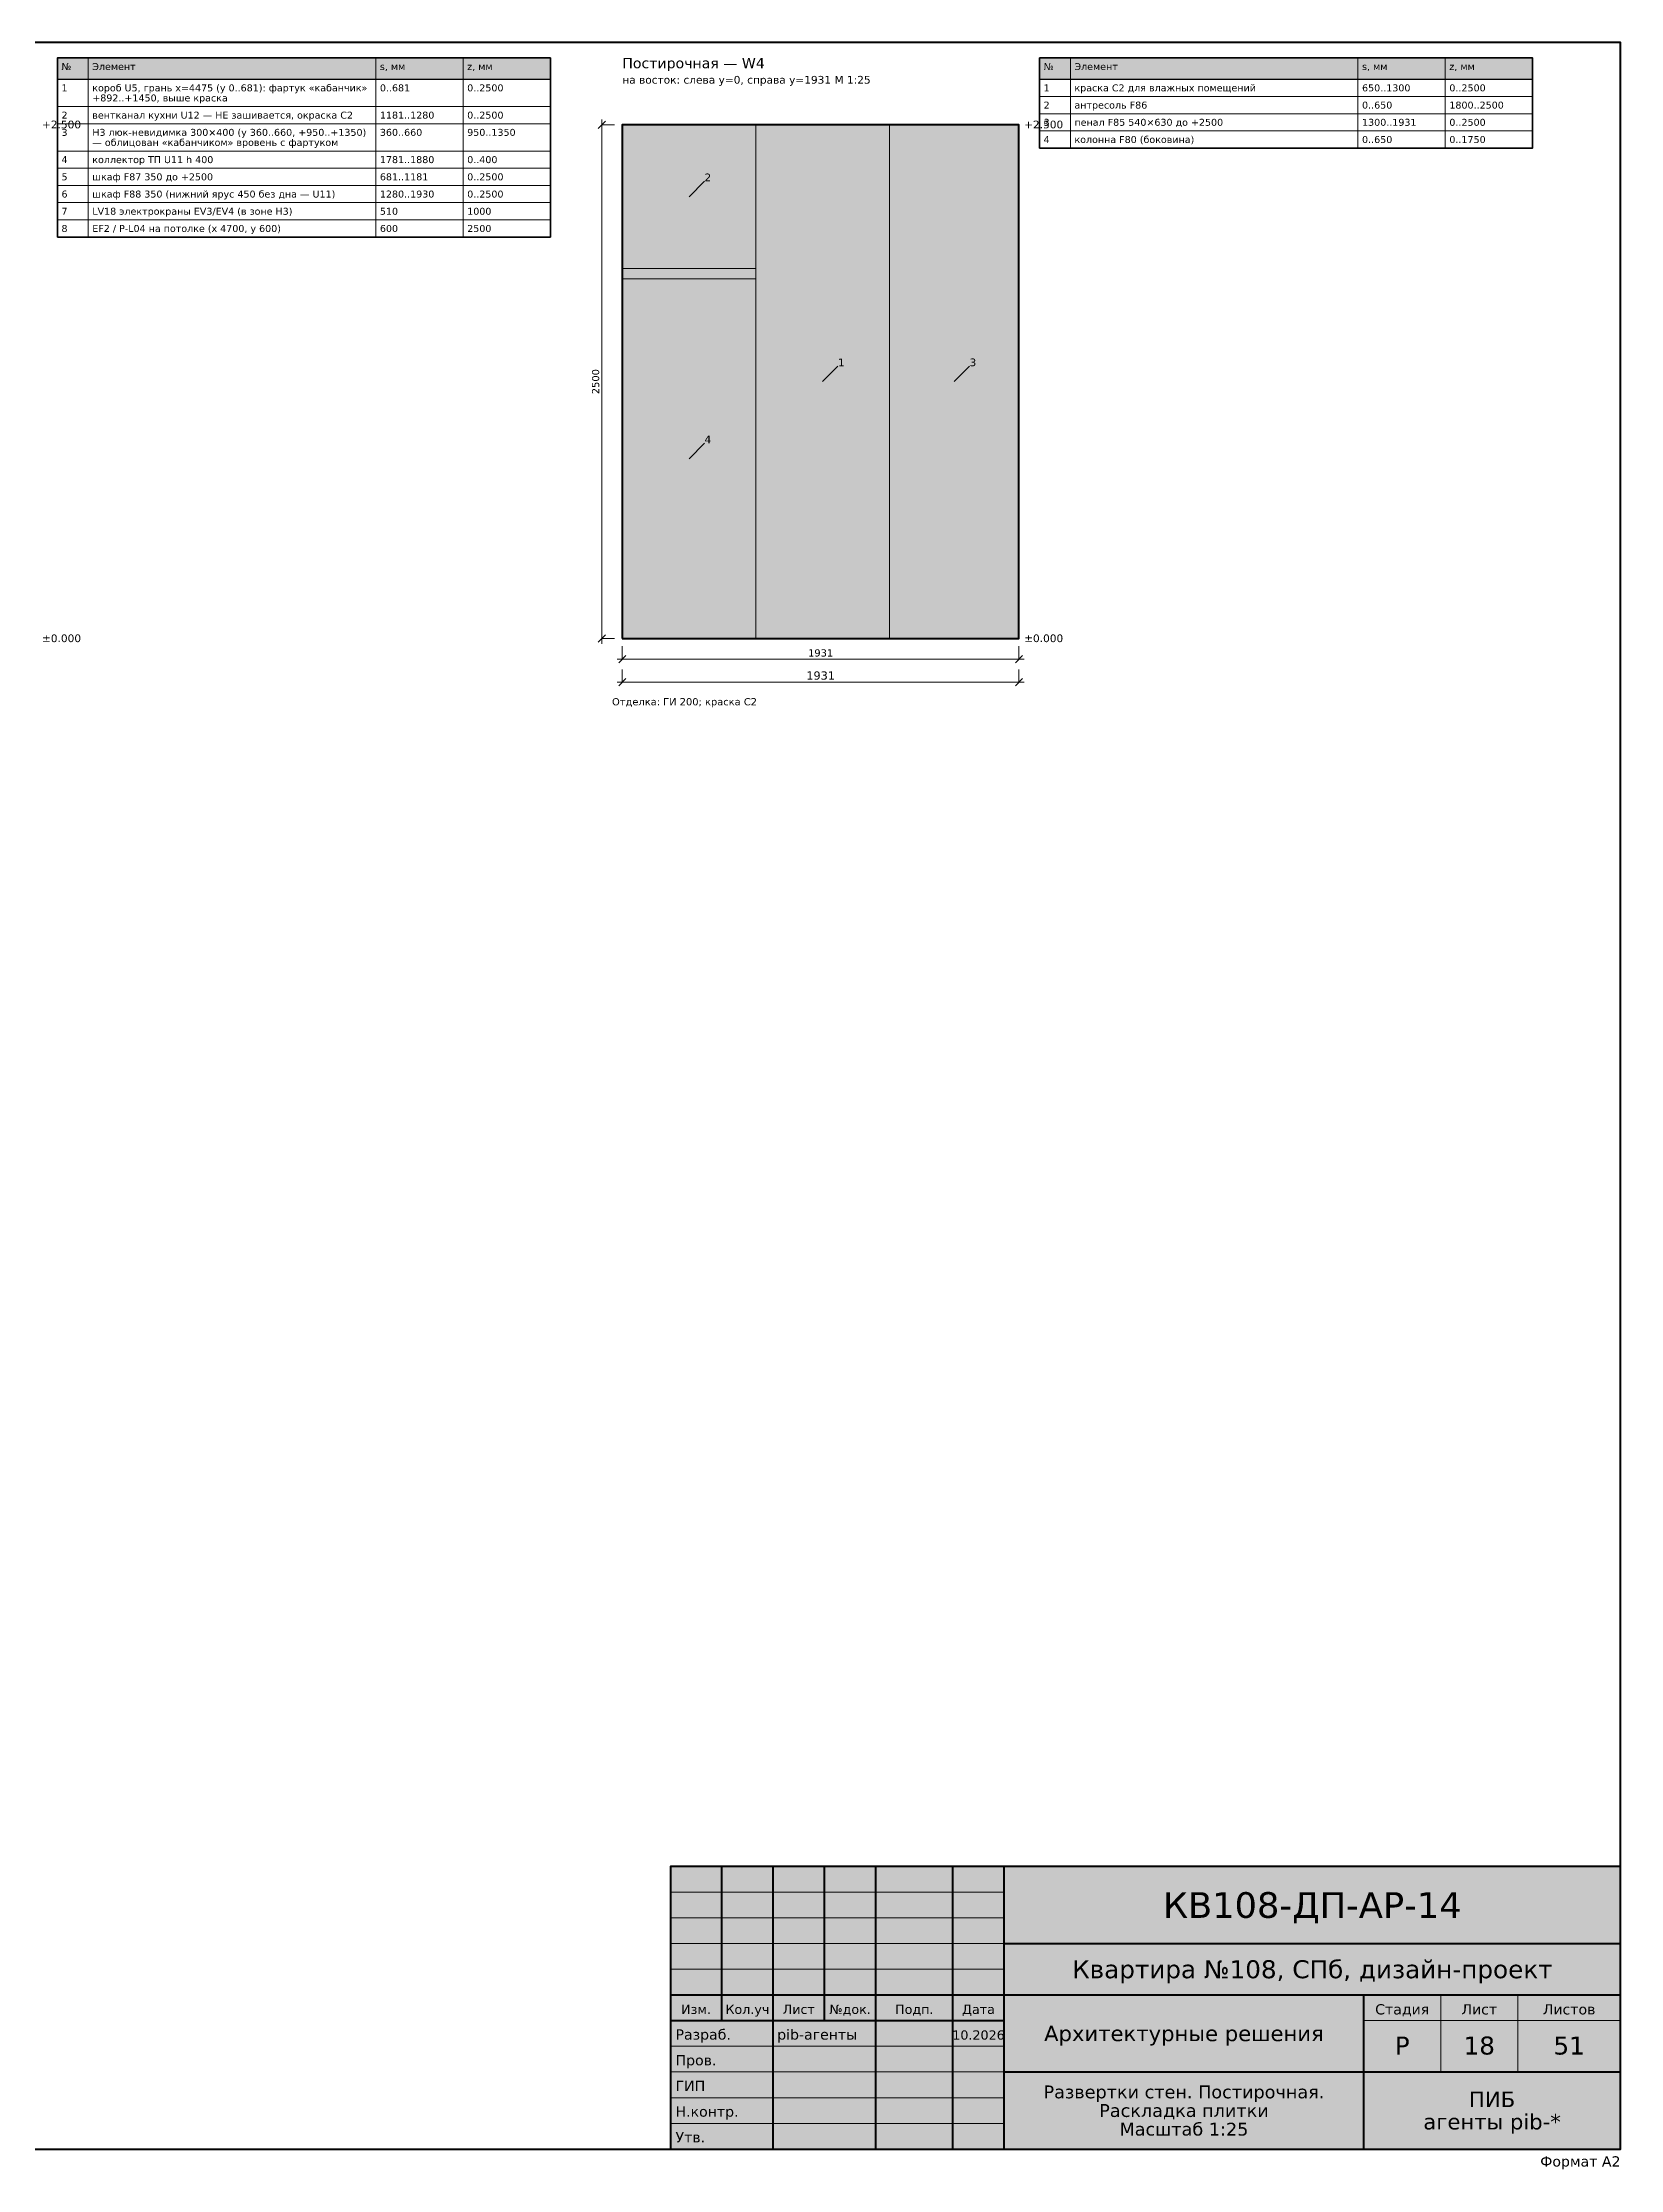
# Model space of a CAD drawing. Header units: millimetres. Extents: x 500 to 14725, y 26 to 10375.
# Drawn here: x 7044 to 14725, y 26 to 10375 of the extents above; entities that cross this region are included whole.
import ezdxf
from ezdxf.enums import TextEntityAlignment as Align

# ---------------------------------------------------------------- set-up
doc = ezdxf.new("R2010")
doc.units = ezdxf.units.MM
for name, color, linetype in [('AR-FIN', 9, 'CONTINUOUS'), ('AR-WALLS', 7, 'CONTINUOUS'), ('DIM', 7, 'CONTINUOUS'), ('FRAME', 7, 'CONTINUOUS'), ('FURN', 8, 'CONTINUOUS'), ('TEXT', 7, 'CONTINUOUS')]:
    doc.layers.add(name, color=color, linetype=linetype)
doc.styles.add('GOST', font='DejaVuSans.ttf')

msp = doc.modelspace()

# ---------------------------------------------------------------- hatches: boundary and pattern name
at = {"layer": 'AR-FIN', "true_color": 0xf6f3ec}
h = msp.add_hatch(color=7, dxfattribs=at)
h.dxf.hatch_style = 1
h.paths.add_polyline_path([(10516, 7475), (11166, 7475), (11166, 9975), (10516, 9975)])
at = {"layer": 'AR-WALLS', "true_color": 0xfbfaf7}
h = msp.add_hatch(color=7, dxfattribs=at)
h.dxf.hatch_style = 1
h.paths.add_polyline_path([(9866, 7475), (11797, 7475), (11797, 9975), (9866, 9975)])
at = {"layer": 'FRAME', "true_color": 0xffffff}
h = msp.add_hatch(color=7, dxfattribs=at)
h.dxf.hatch_style = 1
h.paths.add_polyline_path([(10100, 125), (14725, 125), (14725, 1500), (10100, 1500)])
at = {"layer": 'FURN', "true_color": 0xe3d3b8}
h = msp.add_hatch(color=7, dxfattribs=at)
h.dxf.hatch_style = 1
h.paths.add_polyline_path([(9866, 9275), (10516, 9275), (10516, 9975), (9866, 9975)])
h = msp.add_hatch(color=7, dxfattribs=at)
h.dxf.hatch_style = 1
h.paths.add_polyline_path([(11166, 7475), (11797, 7475), (11797, 9975), (11166, 9975)])
at = {"layer": 'FURN', "true_color": 0xeeeeee}
h = msp.add_hatch(color=7, dxfattribs=at)
h.dxf.hatch_style = 1
h.paths.add_polyline_path([(9866, 7475), (10516, 7475), (10516, 9225), (9866, 9225)])
at = {"layer": 'TEXT', "true_color": 0xe6e6e6}
h = msp.add_hatch(color=7, dxfattribs=at)
h.dxf.hatch_style = 1
h.paths.add_polyline_path([(7116, 10196.25), (9516, 10196.25), (9516, 10300), (7116, 10300)])
h = msp.add_hatch(color=7, dxfattribs=at)
h.dxf.hatch_style = 1
h.paths.add_polyline_path([(11897, 10196.25), (14297, 10196.25), (14297, 10300), (11897, 10300)])

# ---------------------------------------------------------------- linework, layer by layer
at = {"layer": 'AR-FIN', "lineweight": 20, "true_color": 0x444444}
msp.add_lwpolyline([(10516, 7475), (11166, 7475), (11166, 9975), (10516, 9975)], close=True, dxfattribs=at)
at = {"layer": 'AR-WALLS', "color": 7, "lineweight": 50}
msp.add_lwpolyline([(9866, 7475), (11797, 7475), (11797, 9975), (9866, 9975)], close=True, dxfattribs=at)
at = {"layer": 'DIM', "color": 7, "lineweight": 30}
for points in [[(9748.5, 9957.5), (9783.5, 9992.5)], [(9748.5, 7457.5), (9783.5, 7492.5)], [(9848.5, 7357.5), (9883.5, 7392.5)], [(11779.5, 7357.5), (11814.5, 7392.5)], [(9848.5, 7245), (9883.5, 7280)], [(11779.5, 7245), (11814.5, 7280)]]:
    msp.add_lwpolyline(points, dxfattribs=at)
at = {"layer": 'DIM', "color": 7, "lineweight": 15}
for points in [[(9766, 7450), (9766, 10000)], [(9841, 7375), (11822, 7375)], [(9841, 7262.5), (11822, 7262.5)]]:
    msp.add_lwpolyline(points, dxfattribs=at)
at = {"layer": 'DIM', "color": 7, "lineweight": 13}
for points in [[(9766, 9975), (9828.5, 9975)], [(9766, 7475), (9828.5, 7475)], [(9866, 7375), (9866, 7437.5)], [(11797, 7375), (11797, 7437.5)], [(9866, 7262.5), (9866, 7325)], [(11797, 7262.5), (11797, 7325)]]:
    msp.add_lwpolyline(points, dxfattribs=at)
at = {"layer": 'FRAME', "color": 7, "lineweight": 50}
for points in [[(500, 125), (14725, 125), (14725, 10375), (500, 10375)], [(10100, 125), (14725, 125), (14725, 1500), (10100, 1500)]]:
    msp.add_lwpolyline(points, close=True, dxfattribs=at)
for points in [[(10350, 750), (10350, 1500)], [(10600, 125), (10600, 1500)], [(10850, 750), (10850, 1500)], [(11100, 125), (11100, 1500)], [(11475, 125), (11475, 1500)], [(11725, 125), (11725, 1500)], [(11725, 1125), (14725, 1125)], [(10100, 875), (11725, 875)], [(11725, 875), (14725, 875)], [(13475, 125), (13475, 875)], [(10100, 750), (11725, 750)], [(11725, 500), (14725, 500)]]:
    msp.add_lwpolyline(points, dxfattribs=at)
at = {"layer": 'FRAME', "color": 7, "lineweight": 20}
for points in [[(10100, 1375), (11725, 1375)], [(10100, 1250), (11725, 1250)], [(10100, 1125), (11725, 1125)], [(10100, 1000), (11725, 1000)], [(13850, 500), (13850, 875)], [(14225, 500), (14225, 875)], [(13475, 750), (14725, 750)], [(10100, 625), (11725, 625)], [(10100, 500), (11725, 500)], [(10100, 375), (11725, 375)], [(10100, 250), (11725, 250)]]:
    msp.add_lwpolyline(points, dxfattribs=at)
at = {"layer": 'FURN', "lineweight": 20, "true_color": 0x444444}
for points in [[(9866, 9275), (10516, 9275), (10516, 9975), (9866, 9975)], [(11166, 7475), (11797, 7475), (11797, 9975), (11166, 9975)], [(9866, 7475), (10516, 7475), (10516, 9225), (9866, 9225)]]:
    msp.add_lwpolyline(points, close=True, dxfattribs=at)
at = {"layer": 'TEXT', "color": 7, "lineweight": 25}
for points in [[(7116, 10196.25), (9516, 10196.25), (9516, 10300), (7116, 10300)], [(11897, 10196.25), (14297, 10196.25), (14297, 10300), (11897, 10300)]]:
    msp.add_lwpolyline(points, close=True, dxfattribs=at)
at = {"layer": 'TEXT', "color": 7, "lineweight": 15}
for points in [[(7116, 10300), (7116, 10196.25)], [(7266, 10300), (7266, 10196.25)], [(8666, 10300), (8666, 10196.25)], [(9091, 10300), (9091, 10196.25)], [(9516, 10300), (9516, 10196.25)], [(11897, 10300), (11897, 10196.25)], [(12047, 10300), (12047, 10196.25)], [(13447, 10300), (13447, 10196.25)], [(13872, 10300), (13872, 10196.25)], [(14297, 10300), (14297, 10196.25)], [(7116, 10196.25), (7116, 10063.5625)], [(7266, 10196.25), (7266, 10063.5625)], [(8666, 10196.25), (8666, 10063.5625)], [(9091, 10196.25), (9091, 10063.5625)], [(9516, 10196.25), (9516, 10063.5625)], [(11897, 10196.25), (11897, 10112.5)], [(12047, 10196.25), (12047, 10112.5)], [(13447, 10196.25), (13447, 10112.5)], [(13872, 10196.25), (13872, 10112.5)], [(14297, 10196.25), (14297, 10112.5)], [(7116, 10063.5625), (7116, 9979.8125)], [(7266, 10063.5625), (7266, 9979.8125)], [(8666, 10063.5625), (8666, 9979.8125)], [(9091, 10063.5625), (9091, 9979.8125)], [(9516, 10063.5625), (9516, 9979.8125)], [(11897, 10112.5), (11897, 10028.75)], [(12047, 10112.5), (12047, 10028.75)], [(13447, 10112.5), (13447, 10028.75)], [(13872, 10112.5), (13872, 10028.75)], [(14297, 10112.5), (14297, 10028.75)], [(7116, 9979.8125), (7116, 9847.125)], [(7266, 9979.8125), (7266, 9847.125)], [(8666, 9979.8125), (8666, 9847.125)], [(9091, 9979.8125), (9091, 9847.125)], [(9516, 9979.8125), (9516, 9847.125)], [(11897, 10028.75), (11897, 9945)], [(11897, 9945), (11897, 9861.25)], [(12047, 10028.75), (12047, 9945)], [(12047, 9945), (12047, 9861.25)], [(13447, 10028.75), (13447, 9945)], [(13447, 9945), (13447, 9861.25)], [(13872, 10028.75), (13872, 9945)], [(13872, 9945), (13872, 9861.25)], [(14297, 10028.75), (14297, 9945)], [(14297, 9945), (14297, 9861.25)], [(7116, 9847.125), (7116, 9763.375)], [(7266, 9847.125), (7266, 9763.375)], [(8666, 9847.125), (8666, 9763.375)], [(9091, 9847.125), (9091, 9763.375)], [(9516, 9847.125), (9516, 9763.375)], [(7116, 9763.375), (7116, 9679.625)], [(7266, 9763.375), (7266, 9679.625)], [(8666, 9763.375), (8666, 9679.625)], [(9091, 9763.375), (9091, 9679.625)], [(9516, 9763.375), (9516, 9679.625)], [(7116, 9679.625), (7116, 9595.875)], [(7266, 9679.625), (7266, 9595.875)], [(8666, 9679.625), (8666, 9595.875)], [(9091, 9679.625), (9091, 9595.875)], [(9516, 9679.625), (9516, 9595.875)], [(7116, 9595.875), (7116, 9512.125)], [(7266, 9595.875), (7266, 9512.125)], [(8666, 9595.875), (8666, 9512.125)], [(9091, 9595.875), (9091, 9512.125)], [(9516, 9595.875), (9516, 9512.125)], [(7116, 9512.125), (7116, 9428.375)], [(7266, 9512.125), (7266, 9428.375)], [(8666, 9512.125), (8666, 9428.375)], [(9091, 9512.125), (9091, 9428.375)], [(9516, 9512.125), (9516, 9428.375)]]:
    msp.add_lwpolyline(points, dxfattribs=at)
at = {"layer": 'TEXT', "color": 7, "lineweight": 35}
for points in [[(7116, 9428.375), (9516, 9428.375), (9516, 10300), (7116, 10300)], [(11897, 9861.25), (14297, 9861.25), (14297, 10300), (11897, 10300)]]:
    msp.add_lwpolyline(points, close=True, dxfattribs=at)
at = {"layer": 'TEXT', "color": 7, "lineweight": 15}
for points in [[(7116, 10063.5625), (9516, 10063.5625), (9516, 10196.25), (7116, 10196.25)], [(11897, 10112.5), (14297, 10112.5), (14297, 10196.25), (11897, 10196.25)], [(7116, 9979.8125), (9516, 9979.8125), (9516, 10063.5625), (7116, 10063.5625)], [(11897, 10028.75), (14297, 10028.75), (14297, 10112.5), (11897, 10112.5)], [(7116, 9847.125), (9516, 9847.125), (9516, 9979.8125), (7116, 9979.8125)], [(11897, 9945), (14297, 9945), (14297, 10028.75), (11897, 10028.75)], [(11897, 9861.25), (14297, 9861.25), (14297, 9945), (11897, 9945)], [(7116, 9763.375), (9516, 9763.375), (9516, 9847.125), (7116, 9847.125)], [(7116, 9679.625), (9516, 9679.625), (9516, 9763.375), (7116, 9763.375)], [(7116, 9595.875), (9516, 9595.875), (9516, 9679.625), (7116, 9679.625)], [(7116, 9512.125), (9516, 9512.125), (9516, 9595.875), (7116, 9595.875)], [(7116, 9428.375), (9516, 9428.375), (9516, 9512.125), (7116, 9512.125)]]:
    msp.add_lwpolyline(points, close=True, dxfattribs=at)
at = {"layer": 'TEXT', "lineweight": 15, "true_color": 0x777777}
for points in [[(10191, 9625), (10266, 9700)], [(10841, 8725), (10916, 8800)], [(11481.5, 8725), (11556.5, 8800)], [(10191, 8350), (10266, 8425)]]:
    msp.add_lwpolyline(points, dxfattribs=at)

# ---------------------------------------------------------------- texts
at = {"layer": 'DIM', "color": 7, "style": 'GOST'}
msp.add_text('2500', height=35, rotation=90, dxfattribs=at).set_placement((9753.5, 8725), align=Align.CENTER)
for height, p in [(35, (10831.5, 7387.5)), (40, (10831.5, 7275))]:
    msp.add_text('1931', height=height, dxfattribs=at).set_placement(p, align=Align.CENTER)
at = {"layer": 'FRAME', "color": 7, "style": 'GOST'}
for s, height, p in [('КВ108-ДП-АР-14', 125, (13225, 1250)), ('Квартира №108, СПб, дизайн-проект', 87.5, (13225, 956.25)), ('Стадия', 50, (13662.5, 780)), ('Лист', 50, (14037.5, 780)), ('Листов', 50, (14475, 780)), ('Изм.', 45, (10225, 782.5)), ('Кол.уч', 45, (10475, 782.5)), ('Лист', 45, (10725, 782.5)), ('№док.', 45, (10975, 782.5)), ('Подп.', 45, (11287.5, 782.5)), ('Дата', 45, (11600, 782.5)), ('Архитектурные решения', 75, (12600, 650)), ('10.2026', 45, (11600, 657.5)), ('Р', 87.5, (13662.5, 585)), ('18', 87.5, (14037.5, 585)), ('51', 87.5, (14475, 585)), ('Развертки стен. Постирочная.', 62.5, (12600, 371.875)), ('Раскладка плитки', 62.5, (12600, 281.25)), ('ПИБ', 75, (14100, 329.375)), ('Масштаб 1:25', 62.5, (12600, 190.625)), ('агенты pib-*', 75, (14100, 220.625))]:
    msp.add_text(s, height=height, dxfattribs=at).set_placement(p, align=Align.CENTER)
for s, p in [('Разраб.', (10125, 657.5)), ('pib-агенты', (10620, 657.5)), ('Пров.', (10125, 532.5)), ('ГИП', (10125, 407.5)), ('Н.контр.', (10125, 282.5)), ('Утв.', (10125, 157.5))]:
    msp.add_text(s, height=50, dxfattribs=at).set_placement(p)
msp.add_text('Формат A2', height=50, dxfattribs=at).set_placement((14725, 40), align=Align.RIGHT)
at = {"layer": 'TEXT', "color": 7, "style": 'GOST'}
for s, height, p in [('№', 33.75, (7136, 10241.25)), ('Элемент', 33.75, (7286, 10241.25)), ('s, мм', 33.75, (8686, 10241.25)), ('z, мм', 33.75, (9111, 10241.25)), ('Постирочная — W4', 50, (9866, 10250)), ('№', 33.75, (11917, 10241.25)), ('Элемент', 33.75, (12067, 10241.25)), ('s, мм', 33.75, (13467, 10241.25)), ('z, мм', 33.75, (13892, 10241.25)), ('1', 33.75, (7136, 10137.5)), ('короб U5, грань x=4475 (y 0..681): фартук «кабанчик»', 33.75, (7286, 10137.5)), ('0..681', 33.75, (8686, 10137.5)), ('0..2500', 33.75, (9111, 10137.5)), ('на восток: слева y=0, справа y=1931 М 1:25', 37.5, (9866, 10175)), ('1', 33.75, (11917, 10137.5)), ('краска C2 для влажных помещений', 33.75, (12067, 10137.5)), ('650..1300', 33.75, (13467, 10137.5)), ('0..2500', 33.75, (13892, 10137.5)), ('2', 33.75, (7136, 10004.8125)), ('вентканал кухни U12 — НЕ зашивается, окраска C2', 33.75, (7286, 10004.8125)), ('+892..+1450, выше краска', 33.75, (7286, 10088.5625)), ('1181..1280', 33.75, (8686, 10004.8125)), ('0..2500', 33.75, (9111, 10004.8125)), ('2', 33.75, (11917, 10053.75)), ('антресоль F86', 33.75, (12067, 10053.75)), ('0..650', 33.75, (13467, 10053.75)), ('1800..2500', 33.75, (13892, 10053.75)), ('+2.500', 37.5, (7041, 9957.5)), ('3', 33.75, (7136, 9921.0625)), ('H3 люк-невидимка 300×400 (y 360..660, +950..+1350)', 33.75, (7286, 9921.0625)), ('360..660', 33.75, (8686, 9921.0625)), ('950..1350', 33.75, (9111, 9921.0625)), ('+2.500', 37.5, (11822, 9957.5)), ('3', 33.75, (11917, 9970)), ('пенал F85 540×630 до +2500', 33.75, (12067, 9970)), ('1300..1931', 33.75, (13467, 9970)), ('0..2500', 33.75, (13892, 9970)), ('— облицован «кабанчиком» вровень с фартуком', 33.75, (7286, 9872.125)), ('4', 33.75, (11917, 9886.25)), ('колонна F80 (боковина)', 33.75, (12067, 9886.25)), ('0..650', 33.75, (13467, 9886.25)), ('0..1750', 33.75, (13892, 9886.25)), ('4', 33.75, (7136, 9788.375)), ('5', 33.75, (7136, 9704.625)), ('коллектор ТП U11 h 400', 33.75, (7286, 9788.375)), ('шкаф F87 350 до +2500', 33.75, (7286, 9704.625)), ('681..1181', 33.75, (8686, 9704.625)), ('1781..1880', 33.75, (8686, 9788.375)), ('0..400', 33.75, (9111, 9788.375)), ('0..2500', 33.75, (9111, 9704.625)), ('6', 33.75, (7136, 9620.875)), ('шкаф F88 350 (нижний ярус 450 без дна — U11)', 33.75, (7286, 9620.875)), ('1280..1930', 33.75, (8686, 9620.875)), ('0..2500', 33.75, (9111, 9620.875)), ('7', 33.75, (7136, 9537.125)), ('LV18 электрокраны EV3/EV4 (в зоне H3)', 33.75, (7286, 9537.125)), ('510', 33.75, (8686, 9537.125)), ('1000', 33.75, (9111, 9537.125)), ('8', 33.75, (7136, 9453.375)), ('EF2 / P-L04 на потолке (x 4700, y 600)', 33.75, (7286, 9453.375)), ('600', 33.75, (8686, 9453.375)), ('2500', 33.75, (9111, 9453.375)), ('±0.000', 37.5, (7041, 7457.5)), ('±0.000', 37.5, (11822, 7457.5)), ('Отделка: ГИ 200; краска C2', 35, (9816, 7150))]:
    msp.add_text(s, height=height, dxfattribs=at).set_placement(p)
at = {"layer": 'TEXT', "true_color": 0x333333, "style": 'GOST'}
for s, p in [('2', (10266, 9700)), ('1', (10916, 8800)), ('3', (11556.5, 8800)), ('4', (10266, 8425))]:
    msp.add_text(s, height=37.5, dxfattribs=at).set_placement(p)

doc.saveas('drawing.dxf')
